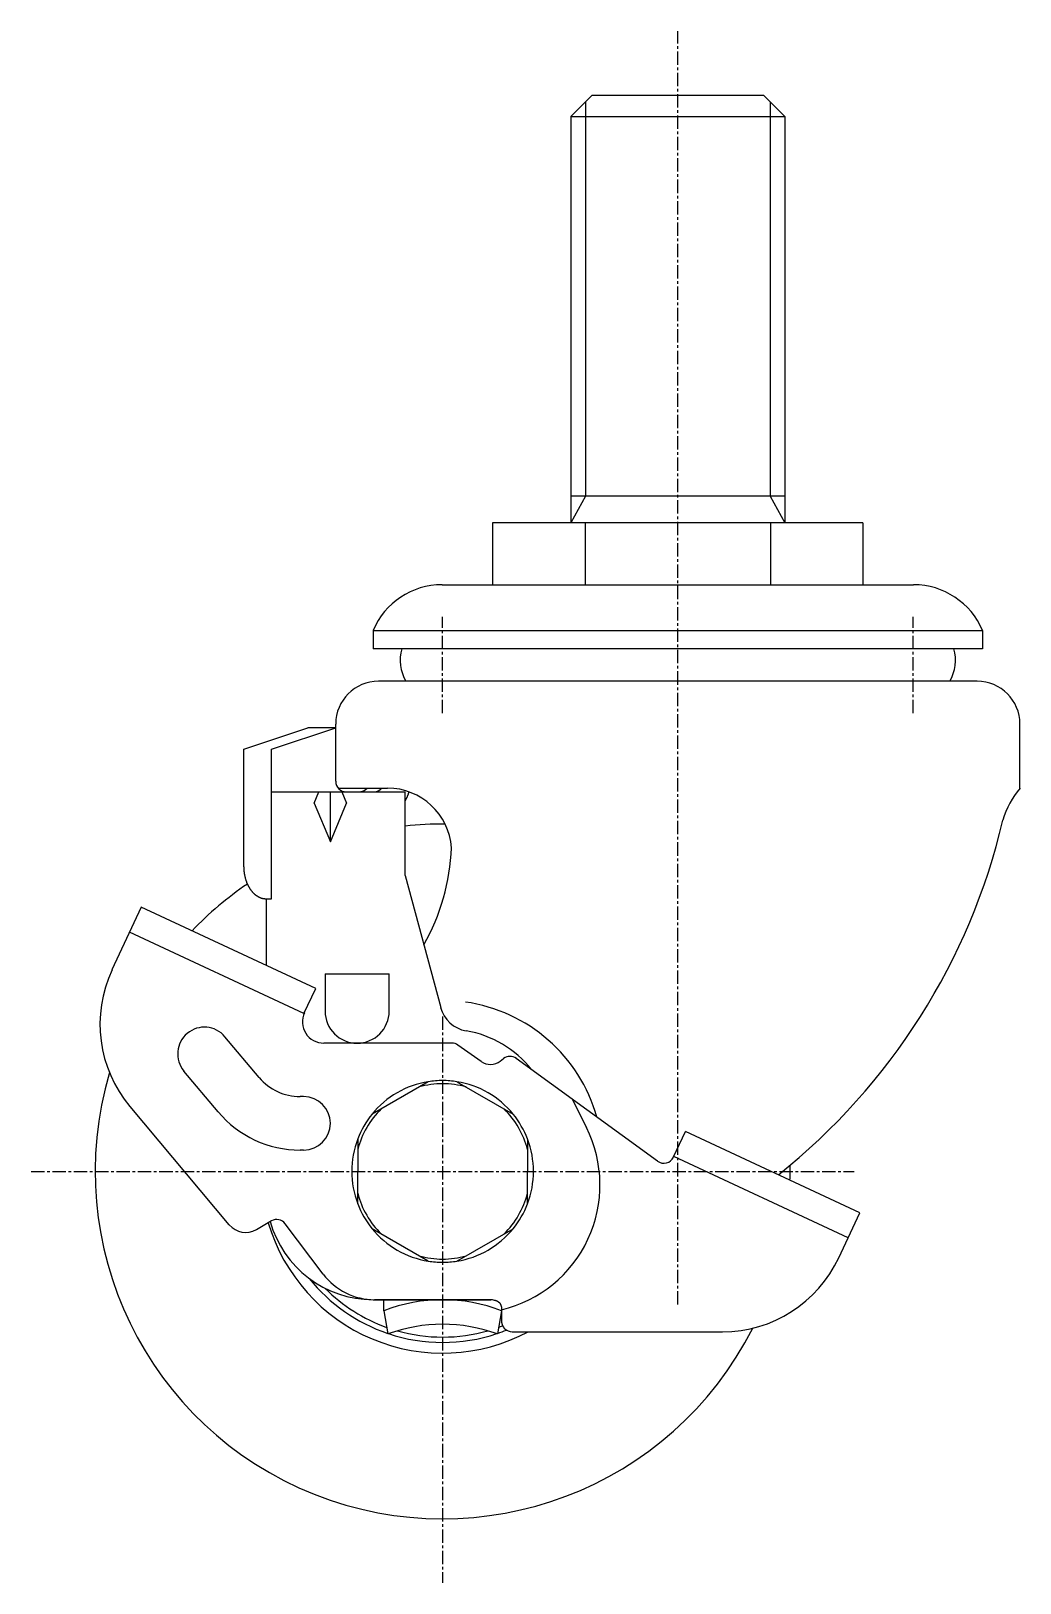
# Model space of a CAD drawing. Extents: x -3880 to -3609, y -750 to -299.
# Drawn here: x -3707.4 to -3614.9, y -574.9 to -429.7 of the extents above; entities that cross this region are included whole.
import ezdxf

# ---------------------------------------------------------------- set-up
doc = ezdxf.new("R2010")
doc.units = 0
doc.linetypes.add('CENTER', pattern=[2, 1.25, -0.25, 0.25, -0.25])
doc.layers.get('0').update_dxf_attribs({"linetype": 'CONTINUOUS'})
doc.layers.add('CENTER', color=1, linetype='CENTER')

msp = doc.modelspace()

# ---------------------------------------------------------------- linework, layer by layer
at = {"color": 7, "linetype": 'CONTINUOUS'}
for p, q in [((-3654.89, -435.68), (-3656.89, -437.68)), ((-3654.89, -435.68), (-3638.89, -435.68)), ((-3638.89, -435.68), (-3636.89, -437.68)), ((-3656.89, -437.68), (-3656.89, -475.68)), ((-3656.89, -437.68), (-3636.89, -437.68)), ((-3636.89, -437.68), (-3636.89, -475.68)), ((-3636.89, -473.18), (-3656.89, -473.18)), ((-3664.21, -475.68), (-3664.21, -481.48)), ((-3629.57, -475.68), (-3664.21, -475.68)), ((-3655.55, -475.68), (-3655.55, -481.48)), ((-3638.23, -475.68), (-3638.23, -481.48)), ((-3629.57, -475.68), (-3629.57, -481.48)), ((-3668.94, -481.48), (-3624.84, -481.48)), ((-3675.39, -485.76), (-3618.39, -485.76)), ((-3675.39, -485.76), (-3675.39, -487.48)), ((-3618.39, -485.76), (-3618.39, -487.48)), ((-3618.39, -487.48), (-3675.39, -487.48)), ((-3618.89, -490.51), (-3674.89, -490.51)), ((-3687.49, -496.86), (-3681.49, -494.86)), ((-3684.89, -496.86), (-3678.89, -494.86)), ((-3678.89, -494.86), (-3681.49, -494.86)), ((-3678.89, -499.86), (-3678.89, -494.51)), ((-3614.89, -500.51), (-3614.89, -494.51)), ((-3687.49, -507.86), (-3687.49, -496.86)), ((-3684.89, -510.86), (-3684.89, -496.86)), ((-3684.89, -500.86), (-3672.39, -500.86)), ((-3680.9, -501.92), (-3680.46, -500.86)), ((-3679.39, -505.52), (-3679.39, -500.86)), ((-3678.65, -500.51), (-3674.05, -500.51)), ((-3678.32, -500.86), (-3677.88, -501.92)), ((-3672.39, -508.67), (-3672.39, -500.86)), ((-3680.9, -501.92), (-3679.39, -505.52)), ((-3679.39, -505.52), (-3677.88, -501.92)), ((-3672.39, -508.67), (-3669.07, -521.04)), ((-3685.39, -510.86), (-3685.39, -517.09)), ((-3685.39, -510.86), (-3684.89, -510.86)), ((-3697.08, -511.64), (-3699.82, -517.52)), ((-3680.76, -519.25), (-3697.08, -511.64)), ((-3681.86, -521.61), (-3698.18, -514)), ((-3679.89, -517.87), (-3679.89, -521.37)), ((-3679.89, -517.87), (-3673.89, -517.87)), ((-3673.89, -521.37), (-3673.89, -517.87)), ((-3681.86, -521.61), (-3680.76, -519.25)), ((-3686.05, -527.59), (-3689.26, -523.77)), ((-3668.03, -524.37), (-3680.01, -524.37)), ((-3665.27, -526.09), (-3667.46, -524.55)), ((-3689.88, -530.8), (-3693.09, -526.98)), ((-3663.51, -526.06), (-3663.19, -525.82)), ((-3648.79, -535.41), (-3662, -525.81)), ((-3670.23, -527.98), (-3675.49, -531.01)), ((-3667.55, -527.98), (-3662.29, -531.01)), ((-3681.89, -529.37), (-3682.22, -529.37)), ((-3656.78, -529.6), (-3655.44, -532.26)), ((-3688.85, -541.37), (-3698.13, -530.3)), ((-3647.29, -535.02), (-3646.17, -532.62)), ((-3629.86, -540.23), (-3646.17, -532.62)), ((-3676.83, -533.34), (-3676.83, -536.37)), ((-3660.95, -533.34), (-3660.95, -536.37)), ((-3681.89, -534.37), (-3682.22, -534.37)), ((-3630.96, -542.58), (-3647.27, -534.98)), ((-3676.83, -539.41), (-3676.83, -536.37)), ((-3660.95, -539.41), (-3660.95, -536.37)), ((-3684.91, -541), (-3686.31, -541.82)), ((-3680.05, -545.98), (-3683.61, -541.27)), ((-3631.83, -544.44), (-3629.86, -540.23)), ((-3670.23, -544.77), (-3675.49, -541.73)), ((-3667.55, -544.77), (-3662.29, -541.73)), ((-3675.39, -548.37), (-3664.39, -548.37)), ((-3664.39, -548.37), (-3675.26, -548.37)), ((-3674.39, -549.42), (-3674.39, -548.37)), ((-3674.39, -549.42), (-3674.02, -551.58)), ((-3663.39, -549.42), (-3663.76, -551.58)), ((-3663.39, -549.04), (-3663.39, -550.3)), ((-3662.39, -551.37), (-3642.7, -551.37))]:
    msp.add_line(p, q, dxfattribs=at)
at = {"color": 3, "linetype": 'CONTINUOUS'}
for p, q in [((-3655.54, -436.32), (-3655.54, -473.18)), ((-3638.24, -436.32), (-3638.24, -473.18)), ((-3655.54, -473.18), (-3656.89, -475.68)), ((-3638.24, -473.18), (-3636.89, -475.68))]:
    msp.add_line(p, q, dxfattribs=at)
at = {"color": 7, "linetype": 'CONTINUOUS'}
for points in [[(-3675.33, -500.86, 0), (-3675.32, -500.86, 0), (-3675.31, -500.86, 0), (-3675.31, -500.86, 0), (-3675.3, -500.86, 0), (-3675.29, -500.86, 0), (-3675.29, -500.86, 0), (-3675.28, -500.86, 0), (-3675.27, -500.86, 0), (-3675.27, -500.86, 0), (-3675.26, -500.86, 0), (-3675.25, -500.86, 0), (-3675.25, -500.86, 0), (-3675.24, -500.86, 0), (-3675.24, -500.86, 0), (-3675.23, -500.86, 0), (-3675.22, -500.86, 0), (-3675.22, -500.85, 0), (-3675.21, -500.85, 0), (-3675.2, -500.85, 0), (-3675.2, -500.85, 0), (-3675.19, -500.85, 0), (-3675.18, -500.85, 0), (-3675.18, -500.85, 0), (-3675.17, -500.85, 0), (-3675.16, -500.85, 0), (-3675.16, -500.85, 0), (-3675.15, -500.84, 0), (-3675.15, -500.84, 0), (-3675.14, -500.84, 0), (-3675.13, -500.84, 0), (-3675.13, -500.84, 0), (-3675.12, -500.84, 0), (-3675.11, -500.84, 0), (-3675.11, -500.83, 0), (-3675.1, -500.83, 0), (-3675.09, -500.83, 0), (-3675.09, -500.83, 0), (-3675.08, -500.83, 0), (-3675.08, -500.83, 0), (-3675.07, -500.82, 0), (-3675.06, -500.82, 0), (-3675.06, -500.82, 0), (-3675.05, -500.82, 0), (-3675.04, -500.82, 0), (-3675.04, -500.81, 0), (-3675.03, -500.81, 0), (-3675.03, -500.81, 0), (-3675.02, -500.81, 0), (-3675.01, -500.81, 0), (-3675.01, -500.8, 0), (-3675, -500.8, 0), (-3675, -500.8, 0), (-3674.99, -500.8, 0), (-3674.98, -500.8, 0), (-3674.98, -500.79, 0), (-3674.97, -500.79, 0), (-3674.97, -500.79, 0), (-3674.96, -500.79, 0), (-3674.95, -500.78, 0), (-3674.95, -500.78, 0), (-3674.94, -500.78, 0), (-3674.94, -500.77, 0), (-3674.93, -500.77, 0), (-3674.92, -500.77, 0), (-3674.92, -500.77, 0), (-3674.91, -500.76, 0), (-3674.91, -500.76, 0), (-3674.9, -500.76, 0), (-3674.89, -500.75, 0), (-3674.89, -500.75, 0), (-3674.88, -500.75, 0), (-3674.88, -500.75, 0), (-3674.87, -500.74, 0), (-3674.87, -500.74, 0), (-3674.86, -500.74, 0), (-3674.85, -500.73, 0), (-3674.85, -500.73, 0), (-3674.84, -500.73, 0), (-3674.84, -500.72, 0), (-3674.83, -500.72, 0), (-3674.83, -500.72, 0), (-3674.82, -500.71, 0), (-3674.81, -500.71, 0), (-3674.81, -500.71, 0), (-3674.8, -500.7, 0), (-3674.8, -500.7, 0), (-3674.79, -500.69, 0), (-3674.79, -500.69, 0), (-3674.78, -500.69, 0), (-3674.78, -500.68, 0), (-3674.77, -500.68, 0), (-3674.77, -500.68, 0), (-3674.76, -500.67, 0), (-3674.76, -500.67, 0), (-3674.75, -500.66, 0), (-3674.75, -500.66, 0), (-3674.74, -500.66, 0), (-3674.73, -500.65, 0), (-3674.73, -500.65, 0), (-3674.72, -500.64, 0), (-3674.72, -500.64, 0), (-3674.71, -500.63, 0), (-3674.71, -500.63, 0), (-3674.7, -500.63, 0), (-3674.7, -500.62, 0), (-3674.69, -500.62, 0), (-3674.69, -500.61, 0), (-3674.68, -500.61, 0), (-3674.68, -500.6, 0), (-3674.68, -500.6, 0), (-3674.67, -500.6, 0), (-3674.67, -500.59, 0), (-3674.66, -500.59, 0), (-3674.66, -500.58, 0), (-3674.65, -500.58, 0), (-3674.65, -500.57, 0), (-3674.64, -500.57, 0), (-3674.64, -500.56, 0), (-3674.63, -500.56, 0), (-3674.63, -500.55, 0), (-3674.62, -500.55, 0), (-3674.62, -500.54, 0), (-3674.62, -500.54, 0), (-3674.61, -500.53, 0), (-3674.61, -500.53, 0), (-3674.6, -500.52, 0), (-3674.6, -500.52, 0), (-3674.59, -500.51, 0)], [(-3687.49, -507.86, 0), (-3687.49, -507.9, 0), (-3687.49, -507.93, 0), (-3687.49, -507.97, 0), (-3687.49, -508.01, 0), (-3687.48, -508.04, 0), (-3687.48, -508.08, 0), (-3687.48, -508.12, 0), (-3687.48, -508.15, 0), (-3687.48, -508.19, 0), (-3687.47, -508.23, 0), (-3687.47, -508.26, 0), (-3687.47, -508.3, 0), (-3687.46, -508.34, 0), (-3687.46, -508.37, 0), (-3687.45, -508.41, 0), (-3687.45, -508.45, 0), (-3687.44, -508.48, 0), (-3687.44, -508.52, 0), (-3687.43, -508.55, 0), (-3687.43, -508.59, 0), (-3687.42, -508.62, 0), (-3687.41, -508.66, 0), (-3687.4, -508.7, 0), (-3687.4, -508.73, 0), (-3687.39, -508.77, 0), (-3687.38, -508.8, 0), (-3687.37, -508.84, 0), (-3687.37, -508.87, 0), (-3687.36, -508.91, 0), (-3687.35, -508.94, 0), (-3687.34, -508.98, 0), (-3687.33, -509.01, 0), (-3687.32, -509.04, 0), (-3687.31, -509.08, 0), (-3687.3, -509.11, 0), (-3687.29, -509.14, 0), (-3687.28, -509.18, 0), (-3687.26, -509.21, 0), (-3687.25, -509.24, 0), (-3687.24, -509.27, 0), (-3687.23, -509.31, 0), (-3687.22, -509.34, 0), (-3687.2, -509.37, 0), (-3687.19, -509.4, 0), (-3687.18, -509.43, 0), (-3687.16, -509.47, 0), (-3687.15, -509.5, 0), (-3687.13, -509.53, 0), (-3687.12, -509.56, 0), (-3687.11, -509.59, 0), (-3687.09, -509.62, 0), (-3687.07, -509.65, 0), (-3687.06, -509.68, 0), (-3687.04, -509.71, 0), (-3687.03, -509.74, 0), (-3687.01, -509.76, 0), (-3686.99, -509.79, 0), (-3686.98, -509.82, 0), (-3686.96, -509.85, 0), (-3686.94, -509.87, 0), (-3686.93, -509.9, 0), (-3686.91, -509.93, 0), (-3686.89, -509.96, 0), (-3686.87, -509.98, 0), (-3686.85, -510.01, 0), (-3686.84, -510.03, 0), (-3686.82, -510.06, 0), (-3686.8, -510.08, 0), (-3686.78, -510.11, 0), (-3686.76, -510.13, 0), (-3686.74, -510.16, 0), (-3686.72, -510.18, 0), (-3686.7, -510.2, 0), (-3686.68, -510.23, 0), (-3686.66, -510.25, 0), (-3686.64, -510.27, 0), (-3686.62, -510.29, 0), (-3686.6, -510.31, 0), (-3686.58, -510.33, 0), (-3686.55, -510.36, 0), (-3686.53, -510.37, 0), (-3686.51, -510.39, 0), (-3686.49, -510.42, 0), (-3686.47, -510.43, 0), (-3686.45, -510.45, 0), (-3686.42, -510.47, 0), (-3686.4, -510.49, 0), (-3686.38, -510.51, 0), (-3686.36, -510.52, 0), (-3686.33, -510.54, 0), (-3686.31, -510.56, 0), (-3686.29, -510.57, 0), (-3686.26, -510.59, 0), (-3686.24, -510.6, 0), (-3686.22, -510.62, 0), (-3686.19, -510.63, 0), (-3686.17, -510.65, 0), (-3686.14, -510.66, 0), (-3686.12, -510.67, 0), (-3686.1, -510.69, 0), (-3686.07, -510.7, 0), (-3686.05, -510.71, 0), (-3686.02, -510.72, 0), (-3686, -510.73, 0), (-3685.97, -510.74, 0), (-3685.95, -510.75, 0), (-3685.92, -510.76, 0), (-3685.9, -510.77, 0), (-3685.87, -510.78, 0), (-3685.85, -510.79, 0), (-3685.82, -510.8, 0), (-3685.8, -510.8, 0), (-3685.77, -510.81, 0), (-3685.75, -510.82, 0), (-3685.72, -510.82, 0), (-3685.7, -510.83, 0), (-3685.67, -510.83, 0), (-3685.65, -510.84, 0), (-3685.62, -510.84, 0), (-3685.59, -510.85, 0), (-3685.57, -510.85, 0), (-3685.54, -510.85, 0), (-3685.52, -510.86, 0), (-3685.49, -510.86, 0), (-3685.47, -510.86, 0), (-3685.44, -510.86, 0), (-3685.41, -510.86, 0), (-3685.39, -510.86, 0)], [(-3663.39, -549.04, 0), (-3663.39, -549.03, 0), (-3663.39, -549.03, 0), (-3663.39, -549.02, 0), (-3663.39, -549.01, 0), (-3663.39, -549.01, 0), (-3663.39, -549, 0), (-3663.39, -549, 0), (-3663.39, -548.99, 0), (-3663.39, -548.98, 0), (-3663.39, -548.98, 0), (-3663.39, -548.97, 0), (-3663.39, -548.96, 0), (-3663.39, -548.96, 0), (-3663.4, -548.95, 0), (-3663.4, -548.95, 0), (-3663.4, -548.94, 0), (-3663.4, -548.93, 0), (-3663.4, -548.93, 0), (-3663.4, -548.92, 0), (-3663.4, -548.91, 0), (-3663.41, -548.91, 0), (-3663.41, -548.9, 0), (-3663.41, -548.9, 0), (-3663.41, -548.89, 0), (-3663.41, -548.88, 0), (-3663.42, -548.88, 0), (-3663.42, -548.87, 0), (-3663.42, -548.87, 0), (-3663.42, -548.86, 0), (-3663.43, -548.86, 0), (-3663.43, -548.85, 0), (-3663.43, -548.84, 0), (-3663.43, -548.84, 0), (-3663.44, -548.83, 0), (-3663.44, -548.83, 0), (-3663.44, -548.82, 0), (-3663.45, -548.81, 0), (-3663.45, -548.81, 0), (-3663.45, -548.8, 0), (-3663.46, -548.8, 0), (-3663.46, -548.79, 0), (-3663.46, -548.78, 0), (-3663.47, -548.78, 0), (-3663.47, -548.77, 0), (-3663.48, -548.77, 0), (-3663.48, -548.76, 0), (-3663.48, -548.76, 0), (-3663.49, -548.75, 0), (-3663.49, -548.75, 0), (-3663.5, -548.74, 0), (-3663.5, -548.74, 0), (-3663.51, -548.73, 0), (-3663.51, -548.72, 0), (-3663.51, -548.72, 0), (-3663.52, -548.71, 0), (-3663.52, -548.71, 0), (-3663.53, -548.7, 0), (-3663.53, -548.7, 0), (-3663.54, -548.69, 0), (-3663.54, -548.69, 0), (-3663.55, -548.68, 0), (-3663.55, -548.68, 0), (-3663.56, -548.67, 0), (-3663.57, -548.67, 0), (-3663.57, -548.66, 0), (-3663.58, -548.66, 0), (-3663.58, -548.65, 0), (-3663.59, -548.65, 0), (-3663.59, -548.64, 0), (-3663.6, -548.64, 0), (-3663.61, -548.63, 0), (-3663.61, -548.63, 0), (-3663.62, -548.62, 0), (-3663.62, -548.62, 0), (-3663.63, -548.61, 0), (-3663.64, -548.61, 0), (-3663.64, -548.6, 0), (-3663.65, -548.6, 0), (-3663.66, -548.6, 0), (-3663.66, -548.59, 0), (-3663.67, -548.59, 0), (-3663.68, -548.58, 0), (-3663.68, -548.58, 0), (-3663.69, -548.57, 0), (-3663.7, -548.57, 0), (-3663.7, -548.57, 0), (-3663.71, -548.56, 0), (-3663.72, -548.56, 0), (-3663.72, -548.55, 0), (-3663.73, -548.55, 0), (-3663.74, -548.54, 0), (-3663.75, -548.54, 0), (-3663.75, -548.54, 0), (-3663.76, -548.53, 0), (-3663.77, -548.53, 0), (-3663.78, -548.53, 0), (-3663.78, -548.52, 0), (-3663.79, -548.52, 0), (-3663.8, -548.51, 0), (-3663.81, -548.51, 0), (-3663.81, -548.51, 0), (-3663.82, -548.5, 0), (-3663.83, -548.5, 0), (-3663.84, -548.5, 0), (-3663.85, -548.5, 0), (-3663.85, -548.49, 0), (-3663.86, -548.49, 0), (-3663.87, -548.49, 0), (-3663.88, -548.48, 0), (-3663.89, -548.48, 0), (-3663.89, -548.48, 0), (-3663.9, -548.47, 0), (-3663.91, -548.47, 0), (-3663.92, -548.47, 0), (-3663.93, -548.47, 0), (-3663.94, -548.46, 0), (-3663.94, -548.46, 0), (-3663.95, -548.46, 0), (-3663.96, -548.46, 0), (-3663.97, -548.45, 0), (-3663.98, -548.45, 0), (-3663.99, -548.45, 0), (-3664, -548.45, 0), (-3664.01, -548.44, 0), (-3664.01, -548.44, 0), (-3664.02, -548.44, 0), (-3664.03, -548.44, 0), (-3664.04, -548.44, 0)], [(-3663.39, -550.3, 0), (-3663.39, -550.31, 0), (-3663.39, -550.31, 0), (-3663.39, -550.32, 0), (-3663.39, -550.33, 0), (-3663.39, -550.33, 0), (-3663.39, -550.34, 0), (-3663.39, -550.35, 0), (-3663.39, -550.35, 0), (-3663.39, -550.36, 0), (-3663.39, -550.37, 0), (-3663.39, -550.37, 0), (-3663.39, -550.38, 0), (-3663.39, -550.39, 0), (-3663.38, -550.39, 0), (-3663.38, -550.4, 0), (-3663.38, -550.41, 0), (-3663.38, -550.41, 0), (-3663.38, -550.42, 0), (-3663.38, -550.43, 0), (-3663.38, -550.43, 0), (-3663.38, -550.44, 0), (-3663.38, -550.45, 0), (-3663.38, -550.45, 0), (-3663.38, -550.46, 0), (-3663.38, -550.47, 0), (-3663.38, -550.48, 0), (-3663.37, -550.48, 0), (-3663.37, -550.49, 0), (-3663.37, -550.5, 0), (-3663.37, -550.5, 0), (-3663.37, -550.51, 0), (-3663.37, -550.51, 0), (-3663.37, -550.52, 0), (-3663.37, -550.53, 0), (-3663.37, -550.53, 0), (-3663.36, -550.54, 0), (-3663.36, -550.55, 0), (-3663.36, -550.55, 0), (-3663.36, -550.56, 0), (-3663.36, -550.57, 0), (-3663.36, -550.57, 0), (-3663.36, -550.58, 0), (-3663.35, -550.59, 0), (-3663.35, -550.59, 0), (-3663.35, -550.6, 0), (-3663.35, -550.61, 0), (-3663.35, -550.61, 0), (-3663.35, -550.62, 0), (-3663.34, -550.63, 0), (-3663.34, -550.63, 0), (-3663.34, -550.64, 0), (-3663.34, -550.65, 0), (-3663.34, -550.65, 0), (-3663.33, -550.66, 0), (-3663.33, -550.66, 0), (-3663.33, -550.67, 0), (-3663.33, -550.68, 0), (-3663.33, -550.68, 0), (-3663.32, -550.69, 0), (-3663.32, -550.7, 0), (-3663.32, -550.7, 0), (-3663.32, -550.71, 0), (-3663.31, -550.72, 0), (-3663.31, -550.72, 0), (-3663.31, -550.73, 0), (-3663.31, -550.73, 0), (-3663.31, -550.74, 0), (-3663.3, -550.75, 0), (-3663.3, -550.75, 0), (-3663.3, -550.76, 0), (-3663.29, -550.76, 0), (-3663.29, -550.77, 0), (-3663.29, -550.78, 0), (-3663.29, -550.78, 0), (-3663.28, -550.79, 0), (-3663.28, -550.8, 0), (-3663.28, -550.8, 0), (-3663.28, -550.81, 0), (-3663.27, -550.81, 0), (-3663.27, -550.82, 0), (-3663.27, -550.83, 0), (-3663.26, -550.83, 0), (-3663.26, -550.84, 0), (-3663.26, -550.84, 0), (-3663.26, -550.85, 0), (-3663.25, -550.86, 0), (-3663.25, -550.86, 0), (-3663.25, -550.87, 0), (-3663.24, -550.87, 0), (-3663.24, -550.88, 0), (-3663.24, -550.88, 0), (-3663.23, -550.89, 0), (-3663.23, -550.9, 0), (-3663.23, -550.9, 0), (-3663.22, -550.91, 0), (-3663.22, -550.91, 0), (-3663.22, -550.92, 0), (-3663.21, -550.92, 0), (-3663.21, -550.93, 0), (-3663.21, -550.93, 0), (-3663.2, -550.94, 0), (-3663.2, -550.95, 0), (-3663.2, -550.95, 0), (-3663.19, -550.96, 0), (-3663.19, -550.96, 0), (-3663.18, -550.97, 0), (-3663.18, -550.97, 0), (-3663.18, -550.98, 0), (-3663.17, -550.98, 0), (-3663.17, -550.99, 0), (-3663.17, -550.99, 0), (-3663.16, -551, 0), (-3663.16, -551, 0), (-3663.15, -551.01, 0), (-3663.15, -551.01, 0), (-3663.15, -551.02, 0), (-3663.14, -551.03, 0), (-3663.14, -551.03, 0), (-3663.13, -551.04, 0), (-3663.13, -551.04, 0), (-3663.13, -551.05, 0), (-3663.12, -551.05, 0), (-3663.12, -551.06, 0), (-3663.11, -551.06, 0), (-3663.11, -551.07, 0), (-3663.1, -551.07, 0), (-3663.1, -551.08, 0), (-3663.1, -551.08, 0)]]:
    msp.add_polyline3d(points, dxfattribs=at)
at = {"color": 7}
msp.add_polyline3d([(-3672.39, -501.71, 0), (-3672.39, -501.71, 0), (-3672.38, -501.7, 0), (-3672.38, -501.7, 0), (-3672.38, -501.69, 0), (-3672.38, -501.69, 0), (-3672.37, -501.69, 0), (-3672.37, -501.68, 0), (-3672.37, -501.68, 0), (-3672.37, -501.67, 0), (-3672.36, -501.67, 0), (-3672.36, -501.67, 0), (-3672.36, -501.66, 0), (-3672.36, -501.66, 0), (-3672.35, -501.65, 0), (-3672.35, -501.65, 0), (-3672.35, -501.64, 0), (-3672.35, -501.64, 0), (-3672.34, -501.63, 0), (-3672.34, -501.63, 0), (-3672.34, -501.63, 0), (-3672.34, -501.62, 0), (-3672.34, -501.62, 0), (-3672.33, -501.61, 0), (-3672.33, -501.61, 0), (-3672.33, -501.61, 0), (-3672.33, -501.6, 0), (-3672.32, -501.6, 0), (-3672.32, -501.59, 0), (-3672.32, -501.59, 0), (-3672.32, -501.58, 0), (-3672.31, -501.58, 0), (-3672.31, -501.58, 0), (-3672.31, -501.57, 0), (-3672.31, -501.57, 0), (-3672.31, -501.56, 0), (-3672.3, -501.56, 0), (-3672.3, -501.56, 0), (-3672.3, -501.55, 0), (-3672.3, -501.55, 0), (-3672.29, -501.54, 0), (-3672.29, -501.54, 0), (-3672.29, -501.53, 0), (-3672.29, -501.53, 0), (-3672.29, -501.52, 0), (-3672.28, -501.52, 0), (-3672.28, -501.52, 0), (-3672.28, -501.51, 0), (-3672.28, -501.51, 0), (-3672.27, -501.5, 0), (-3672.27, -501.5, 0), (-3672.27, -501.49, 0), (-3672.27, -501.49, 0), (-3672.27, -501.49, 0), (-3672.26, -501.48, 0), (-3672.26, -501.48, 0), (-3672.26, -501.47, 0), (-3672.26, -501.47, 0), (-3672.26, -501.46, 0), (-3672.25, -501.46, 0), (-3672.25, -501.45, 0), (-3672.25, -501.45, 0), (-3672.25, -501.45, 0), (-3672.24, -501.44, 0), (-3672.24, -501.44, 0), (-3672.24, -501.43, 0), (-3672.24, -501.43, 0), (-3672.24, -501.43, 0), (-3672.23, -501.42, 0), (-3672.23, -501.42, 0), (-3672.23, -501.41, 0), (-3672.23, -501.41, 0), (-3672.23, -501.4, 0), (-3672.22, -501.4, 0), (-3672.22, -501.39, 0), (-3672.22, -501.39, 0), (-3672.22, -501.38, 0), (-3672.22, -501.38, 0), (-3672.21, -501.38, 0), (-3672.21, -501.37, 0), (-3672.21, -501.37, 0), (-3672.21, -501.36, 0), (-3672.21, -501.36, 0), (-3672.2, -501.36, 0), (-3672.2, -501.35, 0), (-3672.2, -501.35, 0), (-3672.2, -501.34, 0), (-3672.2, -501.34, 0), (-3672.19, -501.33, 0), (-3672.19, -501.33, 0), (-3672.19, -501.32, 0), (-3672.19, -501.32, 0), (-3672.19, -501.31, 0), (-3672.18, -501.31, 0), (-3672.18, -501.31, 0), (-3672.18, -501.3, 0), (-3672.18, -501.3, 0), (-3672.18, -501.29, 0), (-3672.18, -501.29, 0), (-3672.17, -501.28, 0), (-3672.17, -501.28, 0), (-3672.17, -501.27, 0), (-3672.17, -501.27, 0), (-3672.17, -501.27, 0), (-3672.16, -501.26, 0), (-3672.16, -501.26, 0), (-3672.16, -501.25, 0), (-3672.16, -501.25, 0), (-3672.16, -501.24, 0), (-3672.15, -501.24, 0), (-3672.15, -501.24, 0), (-3672.15, -501.23, 0), (-3672.15, -501.23, 0), (-3672.15, -501.22, 0), (-3672.15, -501.22, 0), (-3672.14, -501.21, 0), (-3672.14, -501.21, 0), (-3672.14, -501.2, 0), (-3672.14, -501.2, 0), (-3672.14, -501.19, 0), (-3672.14, -501.19, 0), (-3672.13, -501.19, 0), (-3672.13, -501.18, 0), (-3672.13, -501.18, 0), (-3672.13, -501.17, 0), (-3672.13, -501.17, 0), (-3672.12, -501.16, 0), (-3672.12, -501.16, 0), (-3672.12, -501.15, 0), (-3672.12, -501.15, 0), (-3672.12, -501.14, 0), (-3672.12, -501.14, 0), (-3672.11, -501.14, 0), (-3672.11, -501.13, 0), (-3672.11, -501.13, 0), (-3672.11, -501.12, 0), (-3672.11, -501.12, 0), (-3672.11, -501.11, 0), (-3672.1, -501.11, 0), (-3672.1, -501.1, 0), (-3672.1, -501.1, 0), (-3672.1, -501.1, 0), (-3672.1, -501.09, 0), (-3672.1, -501.09, 0), (-3672.09, -501.08, 0), (-3672.09, -501.08, 0), (-3672.09, -501.07, 0), (-3672.09, -501.07, 0), (-3672.09, -501.06, 0), (-3672.09, -501.06, 0), (-3672.09, -501.05, 0), (-3672.08, -501.05, 0), (-3672.08, -501.05, 0), (-3672.08, -501.04, 0), (-3672.08, -501.04, 0), (-3672.08, -501.03, 0), (-3672.08, -501.03, 0), (-3672.07, -501.02, 0), (-3672.07, -501.02, 0), (-3672.07, -501.01, 0), (-3672.07, -501.01, 0), (-3672.07, -501, 0), (-3672.07, -501, 0), (-3672.07, -500.99, 0), (-3672.06, -500.99, 0), (-3672.06, -500.99, 0), (-3672.06, -500.98, 0), (-3672.06, -500.98, 0), (-3672.06, -500.97, 0), (-3672.06, -500.97, 0), (-3672.06, -500.96, 0), (-3672.05, -500.96, 0), (-3672.05, -500.95, 0), (-3672.05, -500.95, 0), (-3672.05, -500.94, 0), (-3672.05, -500.94, 0), (-3672.05, -500.94, 0), (-3672.05, -500.93, 0), (-3672.04, -500.93, 0), (-3672.04, -500.92, 0), (-3672.04, -500.92, 0), (-3672.04, -500.91, 0), (-3672.04, -500.91, 0), (-3672.04, -500.9, 0), (-3672.04, -500.9, 0), (-3672.03, -500.89, 0), (-3672.03, -500.89, 0), (-3672.03, -500.88, 0), (-3672.03, -500.88, 0), (-3672.03, -500.88, 0), (-3672.03, -500.87, 0), (-3672.03, -500.87, 0)], dxfattribs=at)
at = {"color": 7, "linetype": 'CONTINUOUS'}
for centre, radius, start, end in [((-3668.94, -488.48), 7, 90, 157.1358), ((-3624.84, -488.48), 7, 22.8642, 90), ((-3668.89, -488.54), 3.97, 164.3779, 209.7399), ((-3624.89, -488.54), 3.97, 330.2601, 15.6221), ((-3674.89, -494.51), 4, 90, 180), ((-3618.89, -494.51), 4, 0, 90), ((-3677.89, -499.86), 1, 180, 270), ((-3676.72, -499.86), 1, 270, 319.2696), ((-3674.05, -506.51), 6, 4.0353, 90), ((-3608.78, -505.68), 8, 139.7239, 164.2482), ((-3674.89, -489.77), 60, 308.5718, 346.7549), ((-3668.89, -536.37), 32.5, 89.608, 96.1823), ((-3688.05, -505.32), 20, 330.497, 357.7901), ((-3668.89, -536.37), 32.5, 124.1905, 136.1509), ((-3688.94, -522.59), 12, 155, 220), ((-3666.18, -520.26), 3, 195, 260.2068), ((-3668.89, -535.37), 15, 15.8083, 81.8483), ((-3680.01, -522.37), 2, 155, 270), ((-3676.89, -521.37), 3, 180, 0), ((-3691.17, -525.37), 2.5, 40, 220), ((-3668.39, -533.07), 10, 38.496, 80.2068), ((-3668.03, -525.37), 1, 55, 90), ((-3662.58, -526.61), 1, 53.9882, 127), ((-3664.41, -524.86), 1.5, 235, 307), ((-3668.89, -536.37), 32.5, 163.4815, 333.1785), ((-3682.22, -524.37), 5, 220, 270), ((-3668.89, -536.37), 8.5, 99.0861, 140.9139), ((-3668.89, -536.37), 8.2, 90, 105.5332), ((-3668.89, -536.37), 8.5, 90, 99.0861), ((-3668.89, -536.37), 8.5, 80.9139, 90), ((-3668.89, -536.37), 8.2, 74.4668, 90), ((-3668.89, -536.37), 8.5, 39.0861, 80.9139), ((-3681.89, -531.87), 2.5, 270, 90), ((-3682.22, -524.37), 10, 220, 270), ((-3668.89, -536.37), 8.2, 134.4668, 165.5332), ((-3668.89, -536.37), 8.5, 140.9139, 159.0861), ((-3668.89, -536.37), 8.2, 14.4668, 45.5332), ((-3668.89, -536.37), 8.5, 20.9139, 39.0861), ((-3666.17, -537.64), 12, 283.4005, 26.6423), ((-3668.89, -536.37), 8.5, 159.0861, 200.9139), ((-3668.89, -536.37), 8.5, 339.0861, 20.9139), ((-3648.2, -534.6), 1, 233.9882, 335), ((-3668.89, -536.37), 32.5, 358.5782, 1.0289), ((-3668.89, -536.37), 8.2, 194.4668, 225.5332), ((-3668.89, -536.37), 8.2, 314.4668, 345.5332), ((-3668.89, -536.37), 8.5, 200.9139, 219.0861), ((-3668.89, -536.37), 8.5, 320.9139, 339.0861), ((-3687.31, -540.08), 2, 220, 300), ((-3668.89, -536.37), 17, 196.391, 298.0725), ((-3675.39, -538.37), 10, 195.6287, 270), ((-3684.41, -541.87), 1, 37, 120), ((-3668.89, -536.37), 8.5, 219.0861, 260.9139), ((-3668.89, -536.37), 8.5, 279.0861, 320.9139), ((-3668.89, -536.37), 8.2, 254.4668, 270), ((-3668.89, -536.37), 8.2, 270, 285.5332), ((-3642.7, -539.37), 12, 270, 335), ((-3668.89, -536.37), 8.5, 260.9139, 270), ((-3668.89, -536.37), 8.5, 270, 279.0861), ((-3668.89, -536.37), 16, 218.7679, 251.2629), ((-3675.26, -542.37), 6, 217, 270), ((-3668.89, -536.37), 15.5, 224.8968, 250.257), ((-3668.89, -563.37), 15, 68.4898, 111.5102), ((-3664.39, -549.37), 1, 69.6584, 90), ((-3668.89, -565.67), 15, 69.9988, 110.0012), ((-3668.89, -536.37), 16, 251.5659, 288.4341), ((-3668.89, -536.37), 15.5, 254.1439, 285.8561), ((-3668.89, -536.37), 16, 288.7371, 291.8954), ((-3668.89, -536.37), 15.5, 289.743, 291.2493), ((-3662.39, -550.37), 1, 224.9834, 270)]:
    msp.add_arc(centre, radius, start, end, dxfattribs=at)
at = {"layer": 'CENTER', "color": 1, "linetype": 'CENTER'}
for p, q in [((-3646.89, -548.83), (-3646.89, -429.68)), ((-3668.89, -493.51), (-3668.89, -484.48)), ((-3624.89, -493.51), (-3624.89, -484.48)), ((-3668.89, -521.87), (-3668.89, -574.87)), ((-3707.39, -536.37), (-3630.39, -536.37))]:
    msp.add_line(p, q, dxfattribs=at)

doc.saveas('drawing.dxf')
